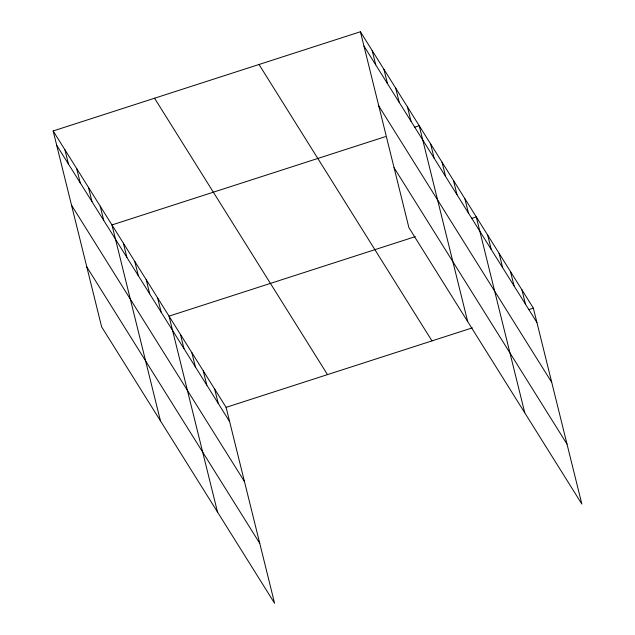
<?xml version="1.0" encoding="UTF-8"?>
<svg xmlns="http://www.w3.org/2000/svg" width="635" height="635" viewBox="0 0 635 635"><rect width="100%" height="100%" fill="white"/><g stroke="black" fill="none" stroke-linecap="round" stroke-linejoin="round"><path stroke-width="0.95" d="M53.157 130.961L226.1 407.353L274.582 603.25L101.632 326.858L53.157 130.961L360.418 31.75L533.368 308.142L581.843 504.039L408.9 227.648L360.418 31.75M385.421 136.636L111.958 224.933L160.441 420.83M414.528 127.238L419.219 125.722L467.701 321.62M415.266 236.641L169.029 316.143L217.511 512.04M471.599 218.448L476.29 216.932L524.772 412.829M226.1 407.353L472.337 327.851M528.669 309.658L533.368 308.142M363.95 46.037L536.9 322.429M378.785 105.966L551.728 382.357M394.065 167.711L567.015 444.111M259.024 64.492L431.967 340.884M154.551 98.219L327.501 374.618M56.69 145.248L229.64 421.64M71.525 205.176L244.467 481.568M86.804 266.922L259.747 543.322M521.946 289.901L525.486 304.189M510.532 271.661L514.072 285.948M499.118 253.421L502.658 267.7M487.704 235.18L491.244 249.46M464.876 198.691L468.416 212.979M453.461 180.451L457.002 194.731M442.047 162.211L445.587 176.49M430.633 143.97L434.165 158.25M407.456 106.926L410.996 121.214M395.7 88.138L399.232 102.418M383.937 69.342L387.477 83.622M372.181 50.546L375.714 64.826M214.686 389.112L218.226 403.4M203.271 370.872L206.812 385.159M191.857 352.631L195.397 366.911M180.443 334.391L183.983 348.671M157.615 297.902L161.147 312.19M146.201 279.662L149.733 293.941M134.787 261.422L138.319 275.701M123.373 243.181L126.905 257.461M100.195 206.137L103.735 220.424M88.44 187.349L91.972 201.628M76.676 168.553L80.208 182.832M64.921 149.757L68.453 164.036"/></g></svg>
